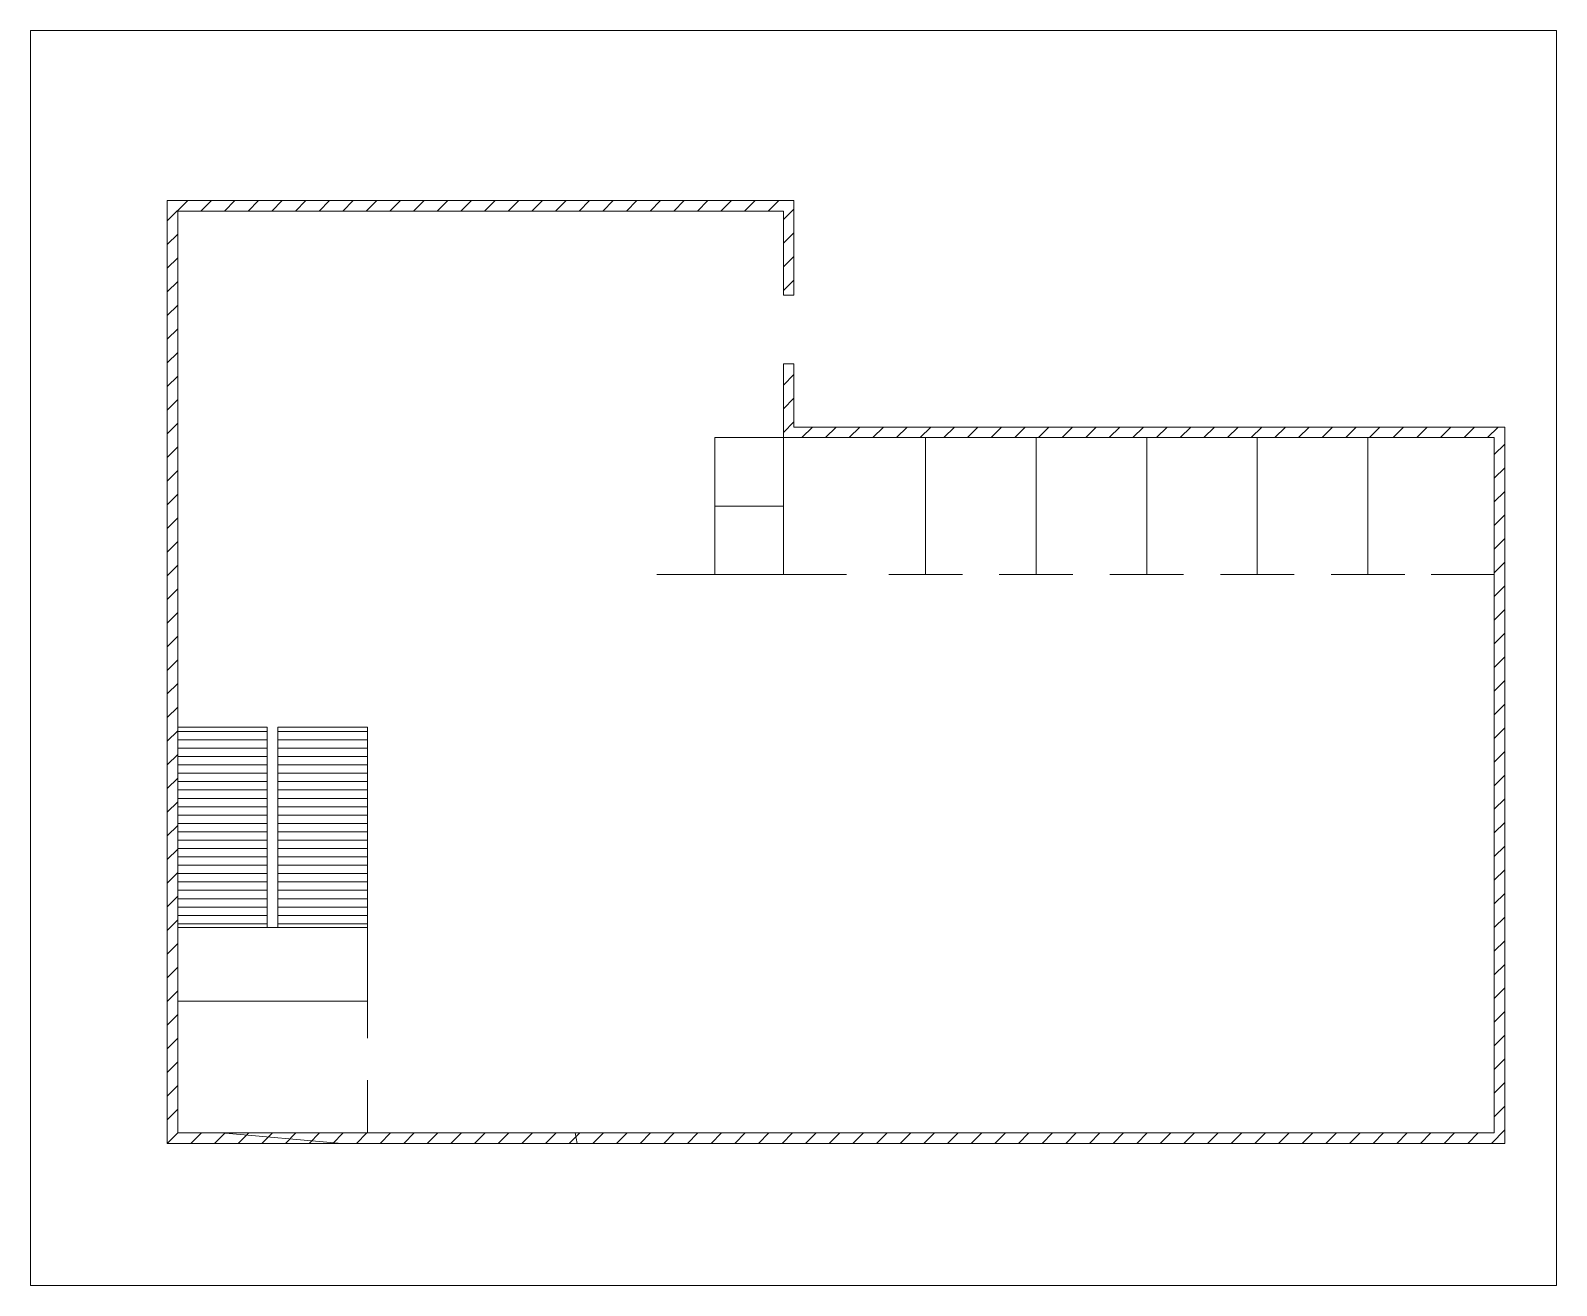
# Model space of a CAD drawing. Header units: metres. Extents: x -5.6 to 52.4, y -5.8 to 41.9.
import ezdxf

# ---------------------------------------------------------------- set-up
doc = ezdxf.new("R2010")
doc.units = ezdxf.units.M
doc.layers.get('0').update_dxf_attribs({"color": 1, "lineweight": 13})
picture_1 = doc.add_image_def('image1.png', size_in_pixel=(2124, 1694))

# ---------------------------------------------------------------- blocks, each defined once
blk = doc.blocks.new('Primo piano sfondo')
image = blk.add_image(picture_1, insert=(-5.765, -5.797), size_in_units=(59.748, 47.652))
image.dxf.flags = 7

msp = doc.modelspace()

# ---------------------------------------------------------------- hatches: boundary and pattern name
h = msp.add_hatch()
h.set_pattern_fill('AR-CONC', color=256)
h.paths.add_polyline_path([(23.4, 35.4), (-0.4, 35.4), (-0.4, -0.4), (50.4, -0.4), (50.4, 26.8), (23.4, 26.8), (23.4, 29.2), (23, 29.2), (23, 26.4), (50, 26.4), (50, 0), (0, 0), (0, 35), (23, 35), (23, 31.8), (23.4, 31.8)])
h = msp.add_hatch()
h.set_pattern_fill('ANSI31', color=256, scale=0.2)
h.paths.add_polyline_path([(23.4, 35.4), (-0.4, 35.4), (-0.4, -0.4), (50.4, -0.4), (50.4, 26.8), (23.4, 26.8), (23.4, 29.2), (23, 29.2), (23, 26.4), (50, 26.4), (50, 0), (0, 0), (0, 35), (23, 35), (23, 31.8), (23.4, 31.8)])
h = msp.add_hatch()
h.set_pattern_fill('LINE', color=256, scale=0.1)
h.paths.add_polyline_path([(3.4, 15.4), (0, 15.4), (0, 7.8), (3.4, 7.8)])
h = msp.add_hatch()
h.set_pattern_fill('LINE', color=256, scale=0.1)
h.paths.add_polyline_path([(7.2, 15.4), (3.8, 15.4), (3.8, 7.8), (7.2, 7.8)])

# ---------------------------------------------------------------- linework, layer by layer
for p, q in [((23.4, 31.8), (23, 31.8)), ((23.4, 29.2), (23, 29.2)), ((20.4, 23.8), (20.4, 26.4)), ((20.4, 26.4), (23, 26.4)), ((23, 26.4), (23, 21.2)), ((23, 26.4), (23, 23.8)), ((23, 26.4), (23, 21.2)), ((28.4, 26.4), (28.4, 21.2)), ((32.6, 26.4), (32.6, 21.2)), ((36.8, 26.4), (36.8, 21.2)), ((41, 26.4), (41, 21.2)), ((45.2, 26.4), (45.2, 21.2)), ((23, 23.8), (20.4, 23.8)), ((20.4, 21.2), (20.4, 23.8)), ((23, 21.2), (18.2, 21.2)), ((18.2, 21.2), (25.4, 21.2)), ((23, 21.2), (20.4, 21.2)), ((28.4, 21.2), (27, 21.2)), ((27, 21.2), (29.8, 21.2)), ((32.6, 21.2), (31.2, 21.2)), ((32.6, 21.2), (34, 21.2)), ((36.8, 21.2), (35.4, 21.2)), ((36.8, 21.2), (38.2, 21.2)), ((41, 21.2), (39.6, 21.2)), ((41, 21.2), (42.4, 21.2)), ((45.2, 21.2), (43.8, 21.2)), ((45.2, 21.2), (46.6, 21.2)), ((50, 21.2), (47.6, 21.2)), ((3.4, 15.4), (0, 15.4)), ((3.4, 7.8), (3.4, 15.4)), ((7.2, 15.4), (3.8, 15.4)), ((3.8, 15.4), (3.8, 7.8)), ((7.2, 7.8), (7.2, 15.4)), ((0, 7.8), (7.2, 7.8)), ((3.8, 7.8), (3.4, 7.8)), ((7.2, 7.8), (7.2, 3.6)), ((7.2, 5), (0, 5)), ((7.2, 2), (7.2, 0))]:
    msp.add_line(p, q)
for points in [[(23.4, 31.8), (23.4, 35.4), (-0.4, 35.4), (-0.4, -0.4), (50.4, -0.4), (50.4, 26.8), (23.4, 26.8), (23.4, 29.2)], [(23, 31.8), (23, 35), (0, 35), (0, 0), (50, 0), (50, 26.4), (23, 26.4), (23, 29.2)]]:
    msp.add_lwpolyline(points)

# ---------------------------------------------------------------- block references
at = {"xscale": 0.97}
msp.add_blockref('Primo piano sfondo', (0, 0), dxfattribs=at)

doc.saveas('drawing.dxf')
